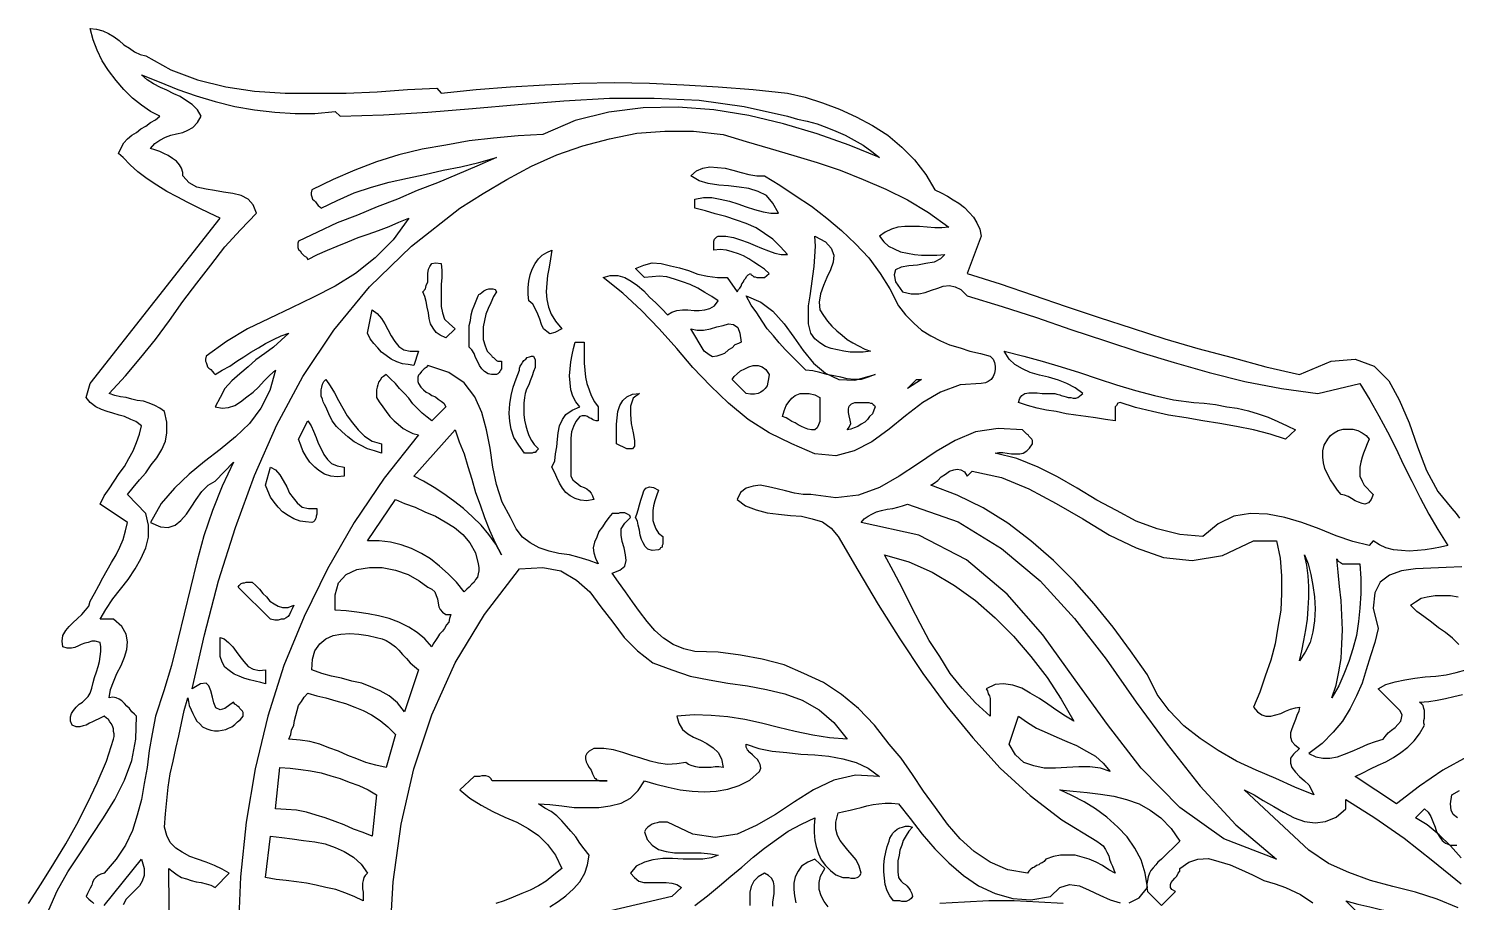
# Model space of a CAD drawing. Extents: x 0.04 to 7.12, y 0.03 to 7.63.
# Drawn here: x 1.49 to 3.526, y 6.386 to 7.631 of the extents above; entities that cross this region are included whole.
import ezdxf

# ---------------------------------------------------------------- set-up
doc = ezdxf.new("R2010")
doc.units = 0
doc.layers.add('1', color=7, linetype='Continuous')

msp = doc.modelspace()

# ---------------------------------------------------------------- linework, layer by layer
for points in [[(1.49, 6.384), (1.508, 6.412), (1.526, 6.441), (1.543, 6.469), (1.559, 6.497), (1.574, 6.527), (1.588, 6.556), (1.601, 6.587), (1.611, 6.618), (1.612, 6.622), (1.612, 6.626), (1.611, 6.629), (1.611, 6.633), (1.61, 6.636), (1.608, 6.64), (1.606, 6.643), (1.604, 6.646), (1.601, 6.648), (1.598, 6.651), (1.594, 6.649), (1.59, 6.647), (1.585, 6.645), (1.581, 6.643), (1.577, 6.641), (1.572, 6.638), (1.568, 6.637), (1.563, 6.636), (1.558, 6.636), (1.552, 6.638), (1.55, 6.644), (1.55, 6.65), (1.551, 6.655), (1.554, 6.659), (1.558, 6.664), (1.562, 6.668), (1.567, 6.671), (1.571, 6.675), (1.575, 6.679), (1.578, 6.684), (1.58, 6.691), (1.582, 6.699), (1.584, 6.706), (1.587, 6.714), (1.589, 6.722), (1.591, 6.729), (1.592, 6.736), (1.593, 6.743), (1.593, 6.75), (1.592, 6.756), (1.585, 6.758), (1.58, 6.758), (1.575, 6.756), (1.57, 6.755), (1.565, 6.753), (1.561, 6.751), (1.556, 6.749), (1.551, 6.748), (1.545, 6.748), (1.539, 6.75), (1.538, 6.758), (1.539, 6.766), (1.543, 6.773), (1.548, 6.779), (1.553, 6.784), (1.56, 6.79), (1.566, 6.796), (1.571, 6.802), (1.576, 6.808), (1.578, 6.815), (1.584, 6.826), (1.59, 6.837), (1.596, 6.848), (1.602, 6.859), (1.608, 6.87), (1.615, 6.881), (1.62, 6.892), (1.625, 6.903), (1.628, 6.915), (1.631, 6.927), (1.592, 6.953), (1.598, 6.965), (1.605, 6.975), (1.612, 6.986), (1.619, 6.997), (1.627, 7.007), (1.633, 7.018), (1.639, 7.029), (1.644, 7.041), (1.648, 7.053), (1.651, 7.065), (1.643, 7.071), (1.636, 7.074), (1.627, 7.078), (1.619, 7.08), (1.61, 7.083), (1.602, 7.085), (1.594, 7.088), (1.586, 7.092), (1.578, 7.098), (1.572, 7.105), (1.578, 7.125), (1.763, 7.361), (1.748, 7.368), (1.733, 7.375), (1.717, 7.383), (1.702, 7.391), (1.687, 7.399), (1.673, 7.408), (1.659, 7.417), (1.646, 7.427), (1.635, 7.437), (1.625, 7.447), (1.618, 7.453), (1.622, 7.461), (1.626, 7.468), (1.631, 7.474), (1.637, 7.479), (1.644, 7.483), (1.65, 7.488), (1.657, 7.492), (1.664, 7.497), (1.671, 7.501), (1.677, 7.506), (1.664, 7.513), (1.651, 7.522), (1.638, 7.532), (1.626, 7.544), (1.615, 7.557), (1.604, 7.571), (1.595, 7.585), (1.588, 7.6), (1.582, 7.615), (1.578, 7.631), (1.587, 7.63), (1.596, 7.628), (1.604, 7.624), (1.612, 7.619), (1.619, 7.614), (1.626, 7.608), (1.634, 7.603), (1.641, 7.598), (1.649, 7.594), (1.657, 7.592)], [(1.657, 7.592), (1.693, 7.572), (1.731, 7.558), (1.771, 7.548), (1.812, 7.542), (1.856, 7.539), (1.899, 7.539), (1.943, 7.539), (1.987, 7.541), (2.03, 7.544), (2.072, 7.546), (2.078, 7.539), (2.128, 7.544), (2.177, 7.548), (2.226, 7.551), (2.276, 7.553), (2.325, 7.554), (2.375, 7.553), (2.424, 7.551), (2.473, 7.548), (2.523, 7.544), (2.572, 7.539), (2.597, 7.533), (2.622, 7.525), (2.646, 7.516), (2.67, 7.505), (2.693, 7.493), (2.715, 7.479), (2.735, 7.462), (2.753, 7.444), (2.769, 7.423), (2.782, 7.401), (2.791, 7.397), (2.8, 7.392), (2.808, 7.387), (2.816, 7.382), (2.824, 7.376), (2.831, 7.369), (2.837, 7.362), (2.842, 7.354), (2.846, 7.345), (2.848, 7.335), (2.828, 7.282), (2.875, 7.267), (2.922, 7.251), (2.969, 7.235), (3.016, 7.219), (3.063, 7.204), (3.11, 7.189), (3.157, 7.175), (3.206, 7.162), (3.254, 7.149), (3.302, 7.138), (3.347, 7.157), (3.381, 7.16), (3.408, 7.15), (3.429, 7.129), (3.444, 7.102), (3.458, 7.069), (3.47, 7.035), (3.483, 7.001), (3.499, 6.971), (3.519, 6.947), (3.525, 6.94), (3.53, 6.933)], [(2.73, 7.236), (2.74, 7.223), (2.752, 7.211), (2.763, 7.201), (2.776, 7.193), (2.79, 7.186), (2.803, 7.18), (2.818, 7.176), (2.832, 7.171), (2.847, 7.168), (2.861, 7.164), (2.865, 7.16), (2.867, 7.155), (2.868, 7.15), (2.868, 7.145), (2.867, 7.14), (2.865, 7.135), (2.862, 7.131), (2.858, 7.128), (2.854, 7.126), (2.848, 7.125), (2.818, 7.123), (2.79, 7.113), (2.765, 7.098), (2.74, 7.079), (2.717, 7.06), (2.692, 7.042), (2.667, 7.029), (2.641, 7.022), (2.611, 7.025), (2.578, 7.039), (2.546, 7.055), (2.516, 7.074), (2.488, 7.097), (2.462, 7.122), (2.437, 7.148), (2.414, 7.175), (2.389, 7.203), (2.364, 7.229), (2.337, 7.254), (2.309, 7.276), (2.319, 7.279), (2.33, 7.279), (2.34, 7.276), (2.349, 7.271), (2.358, 7.265), (2.367, 7.257), (2.375, 7.248), (2.384, 7.24), (2.393, 7.231), (2.401, 7.223), (2.407, 7.227), (2.414, 7.229), (2.422, 7.23), (2.43, 7.23), (2.439, 7.229), (2.446, 7.229), (2.454, 7.23), (2.461, 7.232), (2.468, 7.236), (2.473, 7.243), (2.464, 7.249), (2.454, 7.255), (2.444, 7.261), (2.433, 7.266), (2.422, 7.27), (2.411, 7.274), (2.4, 7.277), (2.389, 7.278), (2.379, 7.277), (2.368, 7.276), (2.355, 7.289), (2.367, 7.294), (2.379, 7.297), (2.392, 7.296), (2.405, 7.293), (2.418, 7.29), (2.431, 7.286), (2.444, 7.281), (2.458, 7.278), (2.472, 7.276), (2.486, 7.276), (2.5, 7.256), (2.502, 7.259), (2.504, 7.261), (2.506, 7.264), (2.507, 7.267), (2.509, 7.27), (2.51, 7.273), (2.512, 7.275), (2.514, 7.278), (2.516, 7.28), (2.519, 7.282), (2.52, 7.28), (2.522, 7.279), (2.524, 7.277), (2.526, 7.277), (2.528, 7.276), (2.531, 7.276), (2.533, 7.276), (2.536, 7.276), (2.539, 7.276), (2.546, 7.282), (2.539, 7.288), (2.532, 7.293), (2.524, 7.298), (2.517, 7.303), (2.509, 7.307), (2.502, 7.31), (2.493, 7.313), (2.485, 7.315), (2.476, 7.316), (2.467, 7.315), (2.467, 7.318), (2.467, 7.321), (2.467, 7.324), (2.467, 7.326), (2.467, 7.328), (2.468, 7.331), (2.469, 7.332), (2.471, 7.334), (2.473, 7.335), (2.484, 7.335), (2.495, 7.333), (2.505, 7.33), (2.516, 7.326), (2.526, 7.322), (2.535, 7.318), (2.545, 7.314), (2.554, 7.311), (2.563, 7.309), (2.572, 7.309), (2.562, 7.32), (2.551, 7.331), (2.539, 7.339), (2.527, 7.347), (2.513, 7.353), (2.499, 7.358), (2.484, 7.363), (2.469, 7.367), (2.455, 7.371), (2.44, 7.375), (2.44, 7.388), (2.452, 7.39), (2.464, 7.39), (2.476, 7.388), (2.489, 7.385), (2.501, 7.381), (2.513, 7.377), (2.525, 7.373), (2.537, 7.37), (2.548, 7.368), (2.559, 7.368), (2.551, 7.382), (2.542, 7.393), (2.53, 7.399), (2.517, 7.403), (2.503, 7.405), (2.488, 7.407), (2.474, 7.408), (2.459, 7.41), (2.446, 7.414), (2.434, 7.421), (2.442, 7.428), (2.451, 7.432), (2.461, 7.434), (2.472, 7.433), (2.483, 7.432), (2.494, 7.429), (2.506, 7.426), (2.517, 7.423), (2.528, 7.421), (2.539, 7.421), (2.561, 7.408), (2.583, 7.393), (2.606, 7.378), (2.628, 7.361), (2.649, 7.343), (2.669, 7.324), (2.688, 7.304), (2.704, 7.282), (2.718, 7.26), (2.73, 7.236)], [(2.236, 7.315), (2.234, 7.303), (2.232, 7.291), (2.23, 7.279), (2.229, 7.268), (2.228, 7.256), (2.229, 7.245), (2.231, 7.234), (2.235, 7.224), (2.241, 7.214), (2.25, 7.203), (2.24, 7.198), (2.233, 7.196), (2.229, 7.199), (2.224, 7.203), (2.221, 7.209), (2.219, 7.217), (2.216, 7.224), (2.212, 7.232), (2.209, 7.238), (2.203, 7.243), (2.202, 7.252), (2.202, 7.262), (2.203, 7.271), (2.205, 7.28), (2.208, 7.288), (2.212, 7.296), (2.217, 7.303), (2.222, 7.308), (2.229, 7.312), (2.236, 7.315)], [(2.078, 7.296), (2.079, 7.286), (2.079, 7.276), (2.078, 7.266), (2.078, 7.255), (2.078, 7.245), (2.078, 7.235), (2.08, 7.226), (2.083, 7.217), (2.09, 7.21), (2.098, 7.203), (2.085, 7.19), (2.077, 7.194), (2.071, 7.198), (2.067, 7.204), (2.063, 7.21), (2.061, 7.218), (2.06, 7.226), (2.058, 7.234), (2.057, 7.242), (2.055, 7.249), (2.052, 7.256), (2.056, 7.26), (2.057, 7.265), (2.059, 7.27), (2.059, 7.277), (2.059, 7.282), (2.06, 7.288), (2.062, 7.292), (2.065, 7.296), (2.07, 7.297), (2.078, 7.296)], [(2.164, 7.157), (2.164, 7.155), (2.164, 7.152), (2.164, 7.149), (2.164, 7.146), (2.163, 7.144), (2.162, 7.142), (2.161, 7.141), (2.159, 7.139), (2.157, 7.138), (2.15, 7.138), (2.145, 7.139), (2.14, 7.142), (2.136, 7.146), (2.133, 7.151), (2.13, 7.157), (2.127, 7.162), (2.125, 7.168), (2.122, 7.173), (2.118, 7.177), (2.118, 7.185), (2.118, 7.193), (2.118, 7.201), (2.118, 7.208), (2.12, 7.215), (2.121, 7.223), (2.123, 7.23), (2.125, 7.236), (2.128, 7.243), (2.131, 7.25), (2.132, 7.252), (2.134, 7.253), (2.136, 7.255), (2.139, 7.257), (2.143, 7.259), (2.146, 7.26), (2.15, 7.26), (2.152, 7.26), (2.155, 7.259), (2.157, 7.256), (2.153, 7.249), (2.149, 7.24), (2.145, 7.232), (2.142, 7.224), (2.14, 7.215), (2.138, 7.206), (2.138, 7.197), (2.138, 7.188), (2.141, 7.179), (2.144, 7.171), (2.146, 7.169), (2.148, 7.167), (2.15, 7.165), (2.151, 7.163), (2.153, 7.162), (2.155, 7.16), (2.157, 7.158), (2.159, 7.157), (2.161, 7.157), (2.164, 7.157)], [(2.046, 7.171), (2.039, 7.151), (2.031, 7.152), (2.023, 7.153), (2.015, 7.156), (2.007, 7.16), (2, 7.165), (1.993, 7.17), (1.988, 7.176), (1.982, 7.182), (1.977, 7.189), (1.973, 7.197), (1.98, 7.23), (1.987, 7.225), (1.993, 7.218), (1.998, 7.21), (2.002, 7.202), (2.007, 7.193), (2.012, 7.185), (2.018, 7.178), (2.025, 7.173), (2.034, 7.171), (2.046, 7.171)], [(2.282, 7.184), (2.282, 7.173), (2.282, 7.164), (2.282, 7.154), (2.283, 7.144), (2.284, 7.134), (2.286, 7.125), (2.289, 7.116), (2.292, 7.108), (2.297, 7.099), (2.302, 7.092), (2.302, 7.072), (2.299, 7.072), (2.296, 7.073), (2.294, 7.074), (2.292, 7.075), (2.289, 7.076), (2.287, 7.078), (2.284, 7.079), (2.282, 7.079), (2.279, 7.079), (2.276, 7.078), (2.27, 7.071), (2.267, 7.064), (2.264, 7.056), (2.263, 7.047), (2.263, 7.039), (2.263, 7.03), (2.263, 7.02), (2.263, 7.011), (2.263, 7.002), (2.263, 6.993), (2.266, 6.988), (2.269, 6.985), (2.273, 6.982), (2.277, 6.979), (2.282, 6.977), (2.286, 6.975), (2.289, 6.972), (2.292, 6.969), (2.294, 6.965), (2.296, 6.96), (2.286, 6.958), (2.277, 6.959), (2.269, 6.961), (2.262, 6.965), (2.256, 6.97), (2.251, 6.976), (2.247, 6.983), (2.243, 6.991), (2.24, 6.998), (2.236, 7.006), (2.24, 7.015), (2.241, 7.025), (2.243, 7.035), (2.244, 7.046), (2.245, 7.055), (2.247, 7.065), (2.251, 7.074), (2.256, 7.081), (2.265, 7.087), (2.276, 7.092), (2.27, 7.099), (2.266, 7.107), (2.263, 7.116), (2.262, 7.126), (2.261, 7.136), (2.262, 7.146), (2.263, 7.156), (2.265, 7.166), (2.267, 7.175), (2.269, 7.184), (2.282, 7.184)], [(3.151, 7.098), (3.166, 7.097), (3.182, 7.095), (3.198, 7.092), (3.213, 7.09), (3.229, 7.086), (3.243, 7.082), (3.257, 7.077), (3.271, 7.071), (3.284, 7.065), (3.296, 7.059), (3.282, 7.046), (3.26, 7.053), (3.236, 7.059), (3.212, 7.064), (3.188, 7.068), (3.164, 7.072), (3.14, 7.076), (3.115, 7.08), (3.092, 7.085), (3.068, 7.091), (3.046, 7.098), (3.043, 7.097), (3.041, 7.094), (3.039, 7.092), (3.039, 7.09), (3.039, 7.087), (3.039, 7.083), (3.039, 7.081), (3.039, 7.078), (3.039, 7.075), (3.039, 7.072), (3.025, 7.074), (3.011, 7.076), (2.997, 7.078), (2.983, 7.08), (2.969, 7.082), (2.955, 7.085), (2.941, 7.087), (2.928, 7.09), (2.914, 7.094), (2.901, 7.098), (2.903, 7.104), (2.906, 7.108), (2.91, 7.111), (2.916, 7.112), (2.922, 7.112), (2.928, 7.112), (2.935, 7.111), (2.942, 7.111), (2.948, 7.111), (2.953, 7.111), (2.956, 7.11), (2.96, 7.109), (2.962, 7.108), (2.966, 7.107), (2.969, 7.106), (2.972, 7.105), (2.976, 7.105), (2.979, 7.104), (2.983, 7.104), (2.986, 7.105), (2.993, 7.111), (2.982, 7.119), (2.97, 7.125), (2.958, 7.13), (2.944, 7.134), (2.931, 7.137), (2.918, 7.141), (2.907, 7.146), (2.896, 7.152), (2.888, 7.16), (2.881, 7.171), (2.909, 7.164), (2.935, 7.157), (2.962, 7.149), (2.988, 7.141), (3.015, 7.132), (3.041, 7.123), (3.068, 7.115), (3.095, 7.108), (3.122, 7.102), (3.151, 7.098)], [(2.197, 7.105), (2.196, 7.097), (2.196, 7.088), (2.196, 7.081), (2.197, 7.073), (2.199, 7.065), (2.201, 7.058), (2.203, 7.051), (2.207, 7.044), (2.211, 7.038), (2.217, 7.032), (2.215, 7.03), (2.214, 7.029), (2.212, 7.027), (2.21, 7.027), (2.208, 7.026), (2.205, 7.026), (2.203, 7.026), (2.2, 7.026), (2.197, 7.026), (2.189, 7.037), (2.182, 7.048), (2.178, 7.06), (2.176, 7.071), (2.175, 7.083), (2.176, 7.096), (2.178, 7.108), (2.181, 7.12), (2.185, 7.132), (2.19, 7.144), (2.19, 7.147), (2.191, 7.15), (2.193, 7.153), (2.194, 7.155), (2.196, 7.158), (2.199, 7.16), (2.201, 7.162), (2.204, 7.163), (2.207, 7.164), (2.21, 7.164), (2.212, 7.159), (2.212, 7.153), (2.212, 7.148), (2.21, 7.142), (2.208, 7.136), (2.205, 7.129), (2.203, 7.123), (2.2, 7.117), (2.198, 7.111), (2.197, 7.105)], [(1.993, 7.039), (1.993, 7.026), (1.983, 7.029), (1.973, 7.032), (1.963, 7.037), (1.954, 7.042), (1.945, 7.049), (1.937, 7.056), (1.929, 7.064), (1.923, 7.072), (1.918, 7.082), (1.914, 7.092), (1.912, 7.095), (1.91, 7.099), (1.909, 7.103), (1.907, 7.107), (1.907, 7.111), (1.907, 7.116), (1.908, 7.12), (1.909, 7.124), (1.911, 7.128), (1.914, 7.131), (1.92, 7.122), (1.926, 7.112), (1.932, 7.101), (1.938, 7.09), (1.944, 7.079), (1.952, 7.069), (1.96, 7.059), (1.969, 7.05), (1.98, 7.043), (1.993, 7.039)], [(2.361, 7.111), (2.352, 7.104), (2.348, 7.093), (2.348, 7.081), (2.349, 7.068), (2.352, 7.055), (2.354, 7.044), (2.354, 7.036), (2.351, 7.032), (2.343, 7.032), (2.328, 7.039), (2.328, 7.048), (2.328, 7.057), (2.328, 7.067), (2.329, 7.076), (2.33, 7.085), (2.333, 7.094), (2.337, 7.101), (2.343, 7.106), (2.351, 7.11), (2.361, 7.111)], [(1.94, 7.006), (1.94, 6.993), (1.93, 6.992), (1.921, 6.993), (1.912, 6.996), (1.904, 7.001), (1.898, 7.006), (1.891, 7.013), (1.886, 7.02), (1.881, 7.029), (1.878, 7.037), (1.875, 7.046), (1.888, 7.072), (1.893, 7.065), (1.896, 7.057), (1.9, 7.048), (1.903, 7.04), (1.907, 7.032), (1.911, 7.024), (1.916, 7.017), (1.922, 7.011), (1.93, 7.008), (1.94, 7.006)], [(3.401, 7.046), (3.398, 7.039), (3.396, 7.033), (3.393, 7.026), (3.391, 7.02), (3.389, 7.013), (3.388, 7.006), (3.388, 7), (3.388, 6.993), (3.391, 6.986), (3.394, 6.98), (3.407, 6.967), (3.404, 6.96), (3.4, 6.955), (3.395, 6.953), (3.391, 6.954), (3.386, 6.956), (3.381, 6.958), (3.376, 6.961), (3.371, 6.964), (3.366, 6.966), (3.361, 6.967), (3.356, 6.973), (3.351, 6.98), (3.346, 6.988), (3.342, 6.995), (3.338, 7.004), (3.336, 7.012), (3.335, 7.02), (3.335, 7.029), (3.337, 7.037), (3.342, 7.046), (3.346, 7.051), (3.351, 7.055), (3.357, 7.058), (3.364, 7.06), (3.371, 7.06), (3.378, 7.06), (3.385, 7.058), (3.391, 7.055), (3.397, 7.051), (3.401, 7.046)], [(1.901, 6.947), (1.901, 6.944), (1.901, 6.941), (1.901, 6.939), (1.9, 6.936), (1.9, 6.934), (1.899, 6.932), (1.898, 6.93), (1.896, 6.928), (1.894, 6.927), (1.885, 6.928), (1.877, 6.929), (1.868, 6.932), (1.86, 6.937), (1.852, 6.942), (1.846, 6.949), (1.84, 6.956), (1.835, 6.963), (1.831, 6.972), (1.828, 6.98), (1.835, 7.006), (1.842, 7.002), (1.848, 6.995), (1.853, 6.987), (1.858, 6.978), (1.862, 6.969), (1.867, 6.962), (1.873, 6.955), (1.88, 6.949), (1.889, 6.947), (1.901, 6.947)], [(2.388, 6.973), (2.385, 6.965), (2.383, 6.958), (2.381, 6.951), (2.38, 6.944), (2.38, 6.937), (2.38, 6.93), (2.382, 6.924), (2.384, 6.918), (2.388, 6.912), (2.394, 6.907), (2.394, 6.905), (2.394, 6.902), (2.394, 6.899), (2.394, 6.896), (2.393, 6.894), (2.393, 6.892), (2.391, 6.891), (2.39, 6.889), (2.388, 6.888), (2.379, 6.887), (2.373, 6.889), (2.369, 6.893), (2.366, 6.898), (2.364, 6.903), (2.362, 6.909), (2.361, 6.916), (2.359, 6.923), (2.358, 6.929), (2.355, 6.934), (2.357, 6.939), (2.359, 6.945), (2.361, 6.952), (2.363, 6.959), (2.365, 6.966), (2.367, 6.972), (2.37, 6.976), (2.375, 6.978), (2.381, 6.977), (2.388, 6.973)], [(3.533, 6.864), (3.511, 6.863), (3.489, 6.862), (3.467, 6.861), (3.447, 6.858), (3.43, 6.852), (3.417, 6.842), (3.409, 6.827), (3.407, 6.805), (3.414, 6.776), (3.409, 6.756), (3.403, 6.737), (3.397, 6.717), (3.391, 6.698), (3.383, 6.68), (3.374, 6.662), (3.363, 6.644), (3.35, 6.628), (3.334, 6.612), (3.315, 6.598), (3.325, 6.593), (3.335, 6.591), (3.345, 6.591), (3.356, 6.593), (3.366, 6.597), (3.377, 6.601), (3.388, 6.606), (3.399, 6.611), (3.41, 6.615), (3.421, 6.618), (3.424, 6.622), (3.428, 6.627), (3.433, 6.631), (3.438, 6.635), (3.442, 6.639), (3.446, 6.644), (3.447, 6.648), (3.448, 6.653), (3.445, 6.659), (3.44, 6.664), (3.414, 6.69), (3.425, 6.696), (3.438, 6.7), (3.452, 6.703), (3.466, 6.705), (3.481, 6.707), (3.496, 6.708), (3.511, 6.71), (3.525, 6.713), (3.539, 6.717)], [(1.868, 6.809), (1.866, 6.804), (1.864, 6.8), (1.862, 6.796), (1.86, 6.793), (1.857, 6.791), (1.854, 6.789), (1.85, 6.789), (1.846, 6.788), (1.841, 6.788), (1.835, 6.789), (1.789, 6.835), (1.79, 6.837), (1.792, 6.839), (1.793, 6.84), (1.796, 6.841), (1.798, 6.841), (1.8, 6.842), (1.803, 6.842), (1.806, 6.842), (1.809, 6.842), (1.814, 6.837), (1.819, 6.832), (1.824, 6.826), (1.829, 6.821), (1.834, 6.815), (1.84, 6.811), (1.846, 6.808), (1.852, 6.806), (1.86, 6.806), (1.868, 6.809)], [(3.529, 6.753), (3.52, 6.762), (3.51, 6.77), (3.5, 6.777), (3.49, 6.785), (3.479, 6.793), (3.469, 6.8), (3.46, 6.809), (3.467, 6.814), (3.475, 6.819), (3.484, 6.821), (3.495, 6.823), (3.506, 6.823), (3.517, 6.823), (3.528, 6.821)], [(1.828, 6.717), (1.828, 6.697), (1.821, 6.699), (1.813, 6.701), (1.805, 6.703), (1.797, 6.705), (1.79, 6.708), (1.783, 6.711), (1.776, 6.716), (1.77, 6.721), (1.766, 6.728), (1.763, 6.736), (1.763, 6.763), (1.769, 6.761), (1.775, 6.756), (1.781, 6.75), (1.786, 6.743), (1.791, 6.736), (1.797, 6.729), (1.803, 6.722), (1.81, 6.718), (1.819, 6.716), (1.828, 6.717)], [(2.75, 6.493), (2.745, 6.487), (2.741, 6.481), (2.737, 6.474), (2.735, 6.467), (2.732, 6.46), (2.731, 6.453), (2.729, 6.445), (2.729, 6.437), (2.729, 6.429), (2.73, 6.421), (2.732, 6.418), (2.734, 6.416), (2.737, 6.413), (2.74, 6.411), (2.742, 6.409), (2.745, 6.406), (2.747, 6.403), (2.748, 6.4), (2.749, 6.398), (2.75, 6.394), (2.748, 6.391), (2.746, 6.389), (2.743, 6.388), (2.741, 6.387), (2.738, 6.387), (2.735, 6.387), (2.732, 6.388), (2.729, 6.388), (2.726, 6.388), (2.723, 6.388), (2.718, 6.395), (2.714, 6.402), (2.711, 6.411), (2.71, 6.42), (2.709, 6.429), (2.709, 6.439), (2.71, 6.448), (2.712, 6.457), (2.714, 6.465), (2.717, 6.473), (2.718, 6.477), (2.72, 6.481), (2.722, 6.484), (2.725, 6.487), (2.728, 6.49), (2.732, 6.492), (2.736, 6.493), (2.74, 6.494), (2.745, 6.494), (2.75, 6.493)]]:
    msp.add_lwpolyline(points)
at = {"layer": '1'}
for points in [[(1.519, 6.375), (1.531, 6.402), (1.546, 6.429), (1.563, 6.455), (1.58, 6.481), (1.597, 6.506), (1.613, 6.532), (1.627, 6.56), (1.637, 6.588), (1.643, 6.618), (1.644, 6.651), (1.641, 6.654), (1.637, 6.657), (1.634, 6.662), (1.63, 6.665), (1.627, 6.669), (1.623, 6.673), (1.619, 6.675), (1.615, 6.677), (1.61, 6.678), (1.605, 6.677), (1.607, 6.689), (1.611, 6.7), (1.616, 6.712), (1.622, 6.723), (1.627, 6.735), (1.63, 6.746), (1.631, 6.757), (1.629, 6.768), (1.623, 6.779), (1.611, 6.789), (1.592, 6.789), (1.6, 6.803), (1.61, 6.818), (1.621, 6.832), (1.632, 6.846), (1.642, 6.861), (1.65, 6.875), (1.657, 6.891), (1.661, 6.906), (1.661, 6.923), (1.657, 6.94), (1.631, 6.967), (1.639, 6.977), (1.648, 6.988), (1.657, 6.998), (1.665, 7.009), (1.673, 7.019), (1.68, 7.031), (1.685, 7.043), (1.687, 7.055), (1.687, 7.07), (1.684, 7.085), (1.677, 7.09), (1.67, 7.094), (1.662, 7.097), (1.654, 7.1), (1.645, 7.101), (1.637, 7.103), (1.629, 7.105), (1.621, 7.106), (1.613, 7.108), (1.605, 7.111), (1.628, 7.136), (1.65, 7.162), (1.671, 7.188), (1.691, 7.215), (1.71, 7.242), (1.73, 7.268), (1.75, 7.294), (1.77, 7.32), (1.792, 7.344), (1.815, 7.368), (1.81, 7.38), (1.803, 7.388), (1.793, 7.393), (1.781, 7.396), (1.768, 7.398), (1.755, 7.4), (1.743, 7.402), (1.73, 7.405), (1.719, 7.411), (1.71, 7.421), (1.71, 7.426), (1.708, 7.432), (1.705, 7.437), (1.701, 7.442), (1.695, 7.446), (1.689, 7.45), (1.683, 7.453), (1.677, 7.456), (1.67, 7.458), (1.664, 7.46), (1.67, 7.467), (1.677, 7.472), (1.685, 7.476), (1.693, 7.479), (1.701, 7.481), (1.71, 7.483), (1.717, 7.486), (1.724, 7.49), (1.731, 7.497), (1.736, 7.506), (1.731, 7.515), (1.723, 7.523), (1.715, 7.528), (1.706, 7.534), (1.697, 7.538), (1.687, 7.543), (1.678, 7.547), (1.668, 7.552), (1.659, 7.558), (1.651, 7.565), (1.676, 7.555), (1.703, 7.544), (1.729, 7.535), (1.756, 7.527), (1.784, 7.52), (1.812, 7.515), (1.841, 7.512), (1.87, 7.51), (1.898, 7.51), (1.927, 7.513)], [(1.927, 7.513), (1.934, 7.506), (1.996, 7.508), (2.059, 7.512), (2.123, 7.517), (2.188, 7.523), (2.253, 7.528), (2.318, 7.532), (2.382, 7.532), (2.446, 7.529), (2.51, 7.52), (2.572, 7.506), (2.586, 7.502), (2.6, 7.499), (2.614, 7.495), (2.628, 7.49), (2.641, 7.485), (2.654, 7.479), (2.667, 7.472), (2.68, 7.465), (2.692, 7.456), (2.703, 7.447), (2.66, 7.465), (2.614, 7.481), (2.566, 7.495), (2.517, 7.507), (2.467, 7.515), (2.416, 7.519), (2.366, 7.518), (2.317, 7.512), (2.269, 7.5), (2.223, 7.48), (2.188, 7.478), (2.153, 7.475), (2.118, 7.471), (2.085, 7.465), (2.051, 7.459), (2.018, 7.451), (1.986, 7.441), (1.955, 7.429), (1.924, 7.416), (1.894, 7.401), (1.893, 7.397), (1.893, 7.394), (1.894, 7.391), (1.895, 7.388), (1.897, 7.386), (1.899, 7.384), (1.901, 7.381), (1.903, 7.379), (1.905, 7.377), (1.907, 7.375), (1.93, 7.386), (1.954, 7.397), (1.979, 7.405), (2.004, 7.412), (2.03, 7.418), (2.055, 7.423), (2.081, 7.429), (2.106, 7.434), (2.132, 7.44), (2.157, 7.447), (2.129, 7.435), (2.101, 7.423), (2.073, 7.411), (2.044, 7.4), (2.016, 7.388), (1.987, 7.377), (1.959, 7.365), (1.93, 7.354), (1.902, 7.341), (1.875, 7.328), (1.874, 7.325), (1.874, 7.322), (1.874, 7.319), (1.875, 7.316), (1.877, 7.314), (1.879, 7.311), (1.881, 7.309), (1.883, 7.307), (1.886, 7.305), (1.888, 7.302), (1.902, 7.309), (1.916, 7.315), (1.93, 7.321), (1.945, 7.327), (1.96, 7.333), (1.974, 7.338), (1.989, 7.343), (2.004, 7.349), (2.018, 7.355), (2.032, 7.361), (2.01, 7.33), (1.984, 7.304), (1.956, 7.282), (1.927, 7.264), (1.896, 7.248), (1.865, 7.233), (1.833, 7.218), (1.802, 7.203), (1.772, 7.185), (1.743, 7.164), (1.742, 7.16), (1.742, 7.157), (1.743, 7.155), (1.744, 7.152), (1.745, 7.149), (1.747, 7.147), (1.75, 7.145), (1.752, 7.142), (1.754, 7.14), (1.756, 7.138), (1.766, 7.144), (1.777, 7.15), (1.787, 7.157), (1.797, 7.163), (1.807, 7.17), (1.818, 7.176), (1.828, 7.182), (1.839, 7.188), (1.85, 7.193), (1.861, 7.197), (1.85, 7.187), (1.839, 7.177), (1.827, 7.168), (1.814, 7.159), (1.803, 7.149), (1.791, 7.139), (1.78, 7.129), (1.77, 7.118), (1.763, 7.105), (1.756, 7.092), (1.766, 7.09), (1.775, 7.091), (1.784, 7.094), (1.792, 7.099), (1.801, 7.106), (1.81, 7.113), (1.818, 7.12), (1.826, 7.129), (1.834, 7.137), (1.842, 7.144), (1.834, 7.115), (1.821, 7.09), (1.805, 7.068), (1.785, 7.049), (1.763, 7.031), (1.741, 7.014), (1.719, 6.996), (1.698, 6.976), (1.679, 6.954), (1.664, 6.927), (1.678, 6.921), (1.689, 6.92), (1.699, 6.923), (1.707, 6.93), (1.715, 6.939), (1.722, 6.949), (1.729, 6.96), (1.737, 6.971), (1.746, 6.98), (1.756, 6.986), (1.782, 7.013), (1.766, 6.979), (1.752, 6.944), (1.74, 6.908), (1.73, 6.871), (1.721, 6.834), (1.712, 6.797), (1.703, 6.76), (1.694, 6.723), (1.683, 6.687), (1.671, 6.651), (1.666, 6.626), (1.662, 6.602), (1.659, 6.578), (1.655, 6.555), (1.651, 6.532), (1.645, 6.51), (1.638, 6.488), (1.628, 6.467), (1.615, 6.447), (1.598, 6.427), (1.593, 6.426), (1.589, 6.424), (1.586, 6.421), (1.583, 6.418), (1.581, 6.414), (1.58, 6.41), (1.578, 6.406), (1.576, 6.402), (1.574, 6.398), (1.572, 6.394), (1.574, 6.392), (1.576, 6.39), (1.579, 6.388), (1.581, 6.386), (1.583, 6.384)], [(1.691, 6.324), (1.69, 6.434), (1.696, 6.429), (1.702, 6.425), (1.708, 6.421), (1.715, 6.419), (1.722, 6.417), (1.729, 6.415), (1.736, 6.414), (1.743, 6.412), (1.75, 6.41), (1.756, 6.407), (1.776, 6.427), (1.766, 6.433), (1.755, 6.438), (1.743, 6.443), (1.731, 6.447), (1.72, 6.451), (1.709, 6.457), (1.7, 6.463), (1.692, 6.471), (1.687, 6.481), (1.684, 6.493), (1.685, 6.512), (1.687, 6.531), (1.689, 6.55), (1.692, 6.569), (1.696, 6.587), (1.7, 6.605), (1.704, 6.623), (1.708, 6.641), (1.712, 6.659), (1.717, 6.677), (1.718, 6.672), (1.719, 6.666), (1.722, 6.66), (1.724, 6.655), (1.727, 6.649), (1.73, 6.644), (1.734, 6.64), (1.738, 6.636), (1.744, 6.633), (1.75, 6.631), (1.755, 6.63), (1.761, 6.63), (1.766, 6.631), (1.771, 6.632), (1.775, 6.634), (1.78, 6.636), (1.784, 6.639), (1.788, 6.643), (1.792, 6.646), (1.796, 6.651), (1.796, 6.654), (1.796, 6.656), (1.795, 6.658), (1.793, 6.66), (1.791, 6.662), (1.79, 6.664), (1.788, 6.665), (1.786, 6.667), (1.784, 6.668), (1.782, 6.671), (1.77, 6.662), (1.763, 6.66), (1.757, 6.663), (1.754, 6.67), (1.752, 6.678), (1.75, 6.687), (1.747, 6.694), (1.743, 6.698), (1.735, 6.697), (1.723, 6.69), (1.741, 6.767), (1.761, 6.844), (1.785, 6.92), (1.812, 6.994), (1.844, 7.066), (1.881, 7.135), (1.925, 7.201), (1.976, 7.263), (2.036, 7.321), (2.105, 7.375), (2.138, 7.396), (2.172, 7.416), (2.207, 7.435), (2.243, 7.451), (2.28, 7.464), (2.318, 7.474), (2.357, 7.482), (2.397, 7.485), (2.438, 7.485), (2.48, 7.48), (2.513, 7.47), (2.547, 7.46), (2.581, 7.45), (2.614, 7.44), (2.647, 7.429), (2.68, 7.416), (2.712, 7.402), (2.743, 7.387), (2.773, 7.369), (2.802, 7.348)], [(2.802, 7.348), (2.792, 7.347), (2.782, 7.347), (2.771, 7.348), (2.76, 7.349), (2.75, 7.349), (2.739, 7.349), (2.729, 7.348), (2.72, 7.345), (2.711, 7.341), (2.703, 7.335), (2.709, 7.327), (2.716, 7.321), (2.724, 7.317), (2.733, 7.313), (2.743, 7.311), (2.753, 7.309), (2.763, 7.308), (2.774, 7.308), (2.785, 7.308), (2.796, 7.309), (2.79, 7.303), (2.781, 7.298), (2.769, 7.296), (2.757, 7.294), (2.745, 7.293), (2.734, 7.291), (2.726, 7.287), (2.724, 7.28), (2.726, 7.27), (2.736, 7.256), (2.748, 7.253), (2.759, 7.253), (2.768, 7.255), (2.777, 7.258), (2.786, 7.261), (2.794, 7.264), (2.803, 7.265), (2.811, 7.263), (2.819, 7.259), (2.828, 7.25), (2.878, 7.235), (2.927, 7.219), (2.976, 7.202), (3.025, 7.186), (3.074, 7.17), (3.123, 7.155), (3.173, 7.141), (3.224, 7.128), (3.276, 7.118), (3.328, 7.111), (3.388, 7.125), (3.402, 7.102), (3.415, 7.079), (3.427, 7.056), (3.439, 7.033), (3.45, 7.009), (3.462, 6.986), (3.474, 6.962), (3.486, 6.939), (3.499, 6.917), (3.513, 6.894), (3.503, 6.892), (3.493, 6.89), (3.481, 6.888), (3.47, 6.887), (3.458, 6.886), (3.447, 6.887), (3.436, 6.888), (3.425, 6.891), (3.416, 6.895), (3.407, 6.901), (3.401, 6.894), (3.378, 6.9), (3.354, 6.908), (3.33, 6.918), (3.305, 6.927), (3.281, 6.934), (3.256, 6.939), (3.232, 6.94), (3.208, 6.936), (3.186, 6.925), (3.164, 6.907), (3.131, 6.91), (3.099, 6.918), (3.069, 6.929), (3.041, 6.944), (3.013, 6.959), (2.985, 6.976), (2.957, 6.992), (2.929, 7.006), (2.899, 7.018), (2.868, 7.026), (2.873, 7.027), (2.879, 7.027), (2.885, 7.026), (2.891, 7.025), (2.898, 7.025), (2.903, 7.025), (2.908, 7.026), (2.913, 7.029), (2.917, 7.033), (2.921, 7.039), (2.921, 7.042), (2.921, 7.044), (2.92, 7.046), (2.918, 7.048), (2.916, 7.05), (2.915, 7.052), (2.913, 7.053), (2.911, 7.055), (2.909, 7.057), (2.907, 7.059), (2.872, 7.061), (2.84, 7.056), (2.811, 7.044), (2.784, 7.028), (2.757, 7.01), (2.731, 6.993), (2.703, 6.977), (2.673, 6.966), (2.641, 6.962), (2.605, 6.967), (2.594, 6.967), (2.582, 6.969), (2.569, 6.972), (2.557, 6.975), (2.545, 6.978), (2.533, 6.98), (2.523, 6.979), (2.513, 6.976), (2.505, 6.97), (2.5, 6.96), (2.512, 6.951), (2.527, 6.945), (2.543, 6.941), (2.559, 6.939), (2.576, 6.937), (2.592, 6.936), (2.607, 6.932), (2.622, 6.928), (2.634, 6.919), (2.644, 6.907), (2.672, 6.859), (2.701, 6.81), (2.732, 6.761), (2.765, 6.712), (2.799, 6.665), (2.836, 6.62), (2.875, 6.577), (2.918, 6.538), (2.963, 6.503), (3.013, 6.473), (3.018, 6.469), (3.022, 6.466), (3.025, 6.461), (3.027, 6.457), (3.03, 6.452), (3.031, 6.447), (3.033, 6.442), (3.035, 6.437), (3.037, 6.432), (3.039, 6.427), (3.03, 6.432), (3.021, 6.438), (3.012, 6.443), (3.002, 6.447), (2.992, 6.45), (2.982, 6.453), (2.972, 6.453), (2.961, 6.453), (2.951, 6.451), (2.94, 6.447), (2.938, 6.444), (2.935, 6.442), (2.932, 6.441), (2.93, 6.439), (2.927, 6.438), (2.924, 6.436), (2.921, 6.435), (2.918, 6.432), (2.916, 6.43), (2.914, 6.427), (2.886, 6.432), (2.861, 6.443), (2.838, 6.458), (2.818, 6.476), (2.8, 6.497), (2.783, 6.521), (2.766, 6.544), (2.75, 6.568), (2.734, 6.591), (2.717, 6.611), (2.696, 6.638), (2.673, 6.662), (2.649, 6.682), (2.623, 6.699), (2.595, 6.712), (2.567, 6.724), (2.536, 6.732), (2.505, 6.738), (2.473, 6.742), (2.44, 6.743), (2.424, 6.747), (2.409, 6.753), (2.395, 6.762), (2.383, 6.773), (2.372, 6.786), (2.361, 6.8), (2.351, 6.814), (2.341, 6.828), (2.331, 6.842), (2.322, 6.855), (2.333, 6.859), (2.34, 6.865), (2.342, 6.873), (2.341, 6.881), (2.339, 6.891), (2.336, 6.9), (2.335, 6.909), (2.335, 6.918), (2.34, 6.926), (2.348, 6.934), (2.347, 6.937), (2.344, 6.939), (2.342, 6.94), (2.34, 6.941), (2.337, 6.941), (2.333, 6.941), (2.331, 6.94), (2.328, 6.94), (2.325, 6.94), (2.322, 6.94), (2.317, 6.934), (2.312, 6.927), (2.308, 6.921), (2.303, 6.914), (2.3, 6.906), (2.297, 6.899), (2.295, 6.891), (2.296, 6.884), (2.298, 6.876), (2.302, 6.868), (2.289, 6.873), (2.275, 6.877), (2.261, 6.881), (2.246, 6.883), (2.232, 6.886), (2.218, 6.891), (2.205, 6.898), (2.194, 6.906), (2.185, 6.918), (2.177, 6.934), (2.165, 6.956), (2.157, 6.981), (2.152, 7.006), (2.148, 7.033), (2.143, 7.059), (2.136, 7.084), (2.126, 7.106), (2.111, 7.126), (2.089, 7.141), (2.059, 7.151), (2.057, 7.148), (2.054, 7.146), (2.052, 7.144), (2.05, 7.142), (2.048, 7.139), (2.046, 7.137), (2.045, 7.134), (2.045, 7.131), (2.045, 7.128), (2.046, 7.125), (2.049, 7.12), (2.053, 7.116), (2.057, 7.113), (2.061, 7.111), (2.065, 7.108), (2.07, 7.106), (2.074, 7.103), (2.078, 7.1), (2.082, 7.097), (2.085, 7.092), (2.065, 7.072), (2.058, 7.077), (2.051, 7.083), (2.045, 7.089), (2.038, 7.096), (2.032, 7.104), (2.026, 7.111), (2.019, 7.118), (2.013, 7.125), (2.006, 7.132), (2, 7.138), (1.996, 7.135), (1.993, 7.133), (1.991, 7.13), (1.989, 7.127), (1.988, 7.123), (1.987, 7.12), (1.986, 7.116), (1.986, 7.113), (1.986, 7.109), (1.986, 7.105), (1.99, 7.099), (1.995, 7.092), (2, 7.085), (2.005, 7.078), (2.011, 7.072), (2.017, 7.067), (2.024, 7.061), (2.031, 7.057), (2.038, 7.054), (2.046, 7.052), (1.997, 6.99), (1.954, 6.927), (1.916, 6.861), (1.883, 6.793), (1.854, 6.723), (1.831, 6.651), (1.813, 6.576), (1.8, 6.5), (1.792, 6.422), (1.789, 6.342)], [(2.618, 7.23), (2.623, 7.222), (2.629, 7.214), (2.635, 7.207), (2.642, 7.2), (2.65, 7.194), (2.657, 7.188), (2.665, 7.183), (2.673, 7.179), (2.682, 7.174), (2.69, 7.171), (2.68, 7.17), (2.671, 7.17), (2.661, 7.17), (2.652, 7.171), (2.643, 7.173), (2.634, 7.175), (2.626, 7.178), (2.618, 7.183), (2.611, 7.189), (2.605, 7.197), (2.602, 7.21), (2.602, 7.223), (2.602, 7.236), (2.604, 7.25), (2.606, 7.264), (2.608, 7.278), (2.61, 7.292), (2.611, 7.306), (2.612, 7.321), (2.611, 7.335), (2.626, 7.327), (2.634, 7.318), (2.638, 7.308), (2.637, 7.298), (2.633, 7.287), (2.628, 7.276), (2.623, 7.265), (2.619, 7.253), (2.617, 7.241), (2.618, 7.23)], [(2.697, 7.138), (2.687, 7.134), (2.677, 7.131), (2.667, 7.131), (2.657, 7.132), (2.648, 7.134), (2.638, 7.136), (2.628, 7.138), (2.618, 7.141), (2.608, 7.143), (2.598, 7.144), (2.588, 7.154), (2.578, 7.164), (2.569, 7.173), (2.56, 7.183), (2.552, 7.193), (2.543, 7.203), (2.536, 7.214), (2.528, 7.226), (2.52, 7.237), (2.513, 7.25), (2.534, 7.241), (2.551, 7.228), (2.567, 7.21), (2.581, 7.191), (2.594, 7.172), (2.609, 7.154), (2.626, 7.14), (2.645, 7.131), (2.668, 7.13), (2.697, 7.138)], [(2.506, 7.184), (2.502, 7.182), (2.497, 7.18), (2.493, 7.176), (2.488, 7.173), (2.482, 7.168), (2.477, 7.166), (2.471, 7.164), (2.465, 7.163), (2.46, 7.166), (2.453, 7.171), (2.434, 7.203), (2.443, 7.201), (2.452, 7.201), (2.462, 7.203), (2.471, 7.206), (2.48, 7.208), (2.488, 7.21), (2.495, 7.209), (2.501, 7.205), (2.504, 7.197), (2.506, 7.184)], [(2.546, 7.138), (2.545, 7.132), (2.544, 7.127), (2.543, 7.122), (2.54, 7.118), (2.537, 7.115), (2.534, 7.113), (2.53, 7.111), (2.525, 7.11), (2.519, 7.11), (2.513, 7.111), (2.493, 7.131), (2.496, 7.135), (2.5, 7.139), (2.505, 7.143), (2.511, 7.146), (2.517, 7.149), (2.523, 7.151), (2.53, 7.151), (2.536, 7.149), (2.541, 7.145), (2.546, 7.138)], [(2.743, 7.118), (2.756, 7.131), (2.763, 7.131), (2.743, 7.118)], [(2.618, 7.105), (2.618, 7.1), (2.618, 7.095), (2.618, 7.09), (2.618, 7.085), (2.618, 7.08), (2.618, 7.075), (2.618, 7.071), (2.616, 7.066), (2.614, 7.062), (2.611, 7.059), (2.606, 7.059), (2.601, 7.06), (2.596, 7.062), (2.592, 7.064), (2.587, 7.066), (2.583, 7.069), (2.578, 7.071), (2.574, 7.074), (2.57, 7.076), (2.565, 7.078), (2.567, 7.086), (2.57, 7.094), (2.574, 7.099), (2.578, 7.104), (2.583, 7.108), (2.59, 7.111), (2.596, 7.111), (2.603, 7.111), (2.611, 7.109), (2.618, 7.105)], [(2.697, 7.092), (2.695, 7.087), (2.693, 7.082), (2.689, 7.078), (2.686, 7.074), (2.682, 7.07), (2.677, 7.067), (2.672, 7.064), (2.667, 7.062), (2.662, 7.06), (2.657, 7.059), (2.66, 7.063), (2.662, 7.068), (2.661, 7.073), (2.66, 7.079), (2.659, 7.084), (2.659, 7.089), (2.66, 7.093), (2.663, 7.096), (2.668, 7.098), (2.677, 7.098), (2.68, 7.098), (2.683, 7.098), (2.685, 7.098), (2.688, 7.098), (2.69, 7.097), (2.692, 7.097), (2.694, 7.095), (2.696, 7.094), (2.697, 7.092)], [(2.164, 6.881), (2.156, 6.896), (2.146, 6.91), (2.135, 6.923), (2.123, 6.935), (2.11, 6.947), (2.096, 6.958), (2.082, 6.968), (2.068, 6.977), (2.053, 6.986), (2.039, 6.993), (2.098, 7.059), (2.104, 7.042), (2.111, 7.025), (2.116, 7.007), (2.122, 6.989), (2.127, 6.97), (2.134, 6.952), (2.14, 6.934), (2.147, 6.916), (2.155, 6.898), (2.164, 6.881)], [(2.835, 7), (2.877, 6.991), (2.916, 6.975), (2.955, 6.954), (2.993, 6.932), (3.031, 6.909), (3.069, 6.891), (3.108, 6.877), (3.149, 6.873), (3.192, 6.88), (3.236, 6.901), (3.269, 6.901), (3.274, 6.876), (3.276, 6.851), (3.276, 6.826), (3.275, 6.802), (3.271, 6.778), (3.267, 6.754), (3.261, 6.731), (3.253, 6.708), (3.245, 6.685), (3.236, 6.664), (3.242, 6.657), (3.248, 6.653), (3.254, 6.651), (3.261, 6.651), (3.268, 6.653), (3.275, 6.655), (3.282, 6.658), (3.289, 6.661), (3.296, 6.663), (3.302, 6.664), (3.301, 6.658), (3.298, 6.652), (3.296, 6.646), (3.293, 6.639), (3.291, 6.633), (3.289, 6.627), (3.289, 6.621), (3.291, 6.615), (3.295, 6.61), (3.302, 6.605), (3.293, 6.597), (3.289, 6.591), (3.289, 6.584), (3.291, 6.578), (3.296, 6.571), (3.302, 6.565), (3.309, 6.559), (3.315, 6.553), (3.319, 6.546), (3.322, 6.539), (3.295, 6.55), (3.268, 6.562), (3.24, 6.574), (3.212, 6.587), (3.186, 6.602), (3.16, 6.619), (3.137, 6.637), (3.116, 6.659), (3.099, 6.682), (3.085, 6.71), (3.061, 6.744), (3.036, 6.778), (3.009, 6.811), (2.981, 6.843), (2.951, 6.873), (2.919, 6.901), (2.886, 6.926), (2.851, 6.948), (2.814, 6.966), (2.776, 6.98), (2.781, 6.983), (2.786, 6.987), (2.791, 6.992), (2.797, 6.996), (2.803, 7), (2.809, 7.002), (2.814, 7.003), (2.819, 7.002), (2.824, 6.999), (2.828, 6.993), (2.835, 7)], [(2.131, 6.868), (2.132, 6.863), (2.132, 6.858), (2.131, 6.854), (2.13, 6.849), (2.127, 6.846), (2.125, 6.842), (2.122, 6.839), (2.118, 6.835), (2.115, 6.832), (2.111, 6.828), (2.1, 6.842), (2.088, 6.854), (2.076, 6.865), (2.063, 6.875), (2.05, 6.883), (2.036, 6.89), (2.021, 6.895), (2.006, 6.899), (1.99, 6.901), (1.973, 6.901), (2.013, 6.96), (2.026, 6.954), (2.041, 6.949), (2.055, 6.942), (2.07, 6.936), (2.084, 6.928), (2.097, 6.92), (2.109, 6.91), (2.119, 6.898), (2.127, 6.884), (2.131, 6.868)], [(3.269, 6.447), (3.194, 6.476), (3.131, 6.521), (3.076, 6.577), (3.028, 6.639), (2.982, 6.703), (2.936, 6.767), (2.885, 6.825), (2.827, 6.874), (2.759, 6.909), (2.677, 6.927), (2.681, 6.932), (2.687, 6.936), (2.692, 6.939), (2.699, 6.942), (2.706, 6.944), (2.714, 6.946), (2.722, 6.947), (2.729, 6.949), (2.736, 6.951), (2.743, 6.953), (2.815, 6.928), (2.877, 6.89), (2.932, 6.844), (2.981, 6.79), (3.026, 6.732), (3.069, 6.671), (3.113, 6.611), (3.16, 6.551), (3.211, 6.496), (3.269, 6.447)], [(2.98, 6.644), (2.968, 6.651), (2.956, 6.659), (2.943, 6.668), (2.931, 6.676), (2.918, 6.684), (2.906, 6.691), (2.893, 6.695), (2.88, 6.697), (2.868, 6.696), (2.855, 6.69), (2.857, 6.687), (2.858, 6.683), (2.86, 6.68), (2.861, 6.676), (2.861, 6.672), (2.861, 6.668), (2.861, 6.664), (2.861, 6.659), (2.861, 6.655), (2.861, 6.651), (2.84, 6.67), (2.821, 6.691), (2.804, 6.712), (2.789, 6.736), (2.774, 6.759), (2.761, 6.783), (2.748, 6.808), (2.736, 6.833), (2.723, 6.857), (2.71, 6.881), (2.745, 6.871), (2.778, 6.856), (2.81, 6.837), (2.84, 6.816), (2.868, 6.791), (2.894, 6.765), (2.919, 6.736), (2.942, 6.706), (2.962, 6.675), (2.98, 6.644)], [(3.302, 6.73), (3.305, 6.744), (3.308, 6.759), (3.311, 6.774), (3.313, 6.789), (3.314, 6.805), (3.315, 6.82), (3.315, 6.836), (3.314, 6.851), (3.312, 6.866), (3.309, 6.881), (3.314, 6.868), (3.318, 6.853), (3.321, 6.837), (3.323, 6.821), (3.324, 6.804), (3.323, 6.787), (3.321, 6.771), (3.317, 6.756), (3.31, 6.742), (3.302, 6.73)], [(2.059, 6.835), (2.065, 6.832), (2.069, 6.828), (2.071, 6.823), (2.073, 6.818), (2.074, 6.812), (2.075, 6.807), (2.077, 6.803), (2.08, 6.799), (2.085, 6.796), (2.092, 6.796), (2.09, 6.79), (2.089, 6.785), (2.086, 6.781), (2.083, 6.776), (2.08, 6.772), (2.076, 6.768), (2.073, 6.763), (2.07, 6.759), (2.067, 6.754), (2.065, 6.75), (2.055, 6.761), (2.044, 6.77), (2.032, 6.778), (2.018, 6.785), (2.004, 6.79), (1.989, 6.794), (1.974, 6.797), (1.958, 6.799), (1.943, 6.801), (1.927, 6.802), (1.927, 6.824), (1.932, 6.841), (1.943, 6.853), (1.958, 6.86), (1.976, 6.863), (1.994, 6.863), (2.013, 6.859), (2.031, 6.853), (2.047, 6.844), (2.059, 6.835)], [(2.005, 6.332), (2.01, 6.415), (2.021, 6.497), (2.039, 6.576), (2.065, 6.653), (2.098, 6.727), (2.14, 6.796), (2.19, 6.861), (2.223, 6.863), (2.249, 6.858), (2.271, 6.845), (2.29, 6.828), (2.306, 6.807), (2.323, 6.785), (2.339, 6.763), (2.358, 6.744), (2.38, 6.727), (2.407, 6.717)], [(3.388, 6.868), (3.389, 6.847), (3.389, 6.826), (3.388, 6.805), (3.386, 6.786), (3.383, 6.766), (3.378, 6.747), (3.372, 6.729), (3.365, 6.711), (3.358, 6.694), (3.348, 6.677), (3.354, 6.695), (3.358, 6.714), (3.361, 6.733), (3.362, 6.754), (3.363, 6.774), (3.362, 6.795), (3.361, 6.816), (3.359, 6.836), (3.357, 6.856), (3.355, 6.875), (3.357, 6.872), (3.36, 6.87), (3.363, 6.868), (3.366, 6.868), (3.37, 6.868), (3.373, 6.868), (3.377, 6.868), (3.381, 6.868), (3.384, 6.868), (3.388, 6.868)], [(2.046, 6.717), (2.026, 6.657), (2.016, 6.67), (2.004, 6.68), (1.991, 6.687), (1.978, 6.693), (1.965, 6.698), (1.951, 6.701), (1.936, 6.705), (1.922, 6.708), (1.908, 6.712), (1.894, 6.717), (1.895, 6.732), (1.898, 6.744), (1.905, 6.754), (1.914, 6.761), (1.924, 6.766), (1.935, 6.768), (1.948, 6.769), (1.961, 6.768), (1.974, 6.766), (1.986, 6.763), (1.994, 6.761), (2, 6.759), (2.006, 6.755), (2.013, 6.75), (2.018, 6.745), (2.023, 6.739), (2.029, 6.733), (2.034, 6.727), (2.04, 6.722), (2.046, 6.717)], [(2.407, 6.717), (2.433, 6.708), (2.46, 6.703), (2.487, 6.698), (2.515, 6.694), (2.542, 6.689), (2.568, 6.683), (2.593, 6.674), (2.617, 6.66), (2.638, 6.642), (2.657, 6.618), (2.632, 6.62), (2.608, 6.624), (2.583, 6.629), (2.559, 6.635), (2.535, 6.641), (2.511, 6.646), (2.487, 6.65), (2.463, 6.652), (2.439, 6.653), (2.414, 6.651), (2.417, 6.641), (2.422, 6.632), (2.43, 6.626), (2.438, 6.621), (2.448, 6.617), (2.457, 6.612), (2.466, 6.606), (2.473, 6.599), (2.478, 6.59), (2.48, 6.578), (2.474, 6.579), (2.469, 6.579), (2.463, 6.578), (2.458, 6.578), (2.452, 6.578), (2.446, 6.578), (2.441, 6.579), (2.436, 6.58), (2.431, 6.582), (2.427, 6.585), (2.414, 6.583), (2.401, 6.582), (2.388, 6.584), (2.376, 6.587), (2.363, 6.591), (2.35, 6.595), (2.337, 6.599), (2.324, 6.603), (2.31, 6.605), (2.296, 6.605), (2.289, 6.601), (2.286, 6.598), (2.284, 6.594), (2.284, 6.59), (2.285, 6.586), (2.287, 6.582), (2.289, 6.578), (2.292, 6.574), (2.294, 6.569), (2.296, 6.565), (2.297, 6.563), (2.298, 6.562), (2.3, 6.56), (2.302, 6.56), (2.304, 6.559), (2.307, 6.559), (2.31, 6.559), (2.312, 6.559), (2.315, 6.559), (2.299, 6.559), (2.282, 6.559), (2.264, 6.559), (2.247, 6.559), (2.23, 6.559), (2.213, 6.559), (2.196, 6.559), (2.18, 6.559), (2.165, 6.559), (2.151, 6.559), (2.149, 6.562), (2.147, 6.564), (2.145, 6.565), (2.142, 6.566), (2.139, 6.566), (2.136, 6.566), (2.133, 6.565), (2.13, 6.565), (2.127, 6.565), (2.125, 6.565), (2.105, 6.546), (2.119, 6.534), (2.135, 6.524), (2.152, 6.515), (2.169, 6.507), (2.186, 6.5), (2.202, 6.491), (2.217, 6.481), (2.23, 6.468), (2.241, 6.453), (2.25, 6.434), (2.239, 6.425), (2.228, 6.416), (2.217, 6.409), (2.205, 6.403), (2.193, 6.398), (2.181, 6.393), (2.168, 6.388), (2.156, 6.384)], [(2.013, 6.625), (2, 6.578), (1.985, 6.581), (1.971, 6.585), (1.958, 6.59), (1.945, 6.595), (1.932, 6.601), (1.918, 6.606), (1.905, 6.611), (1.891, 6.615), (1.877, 6.617), (1.861, 6.618), (1.864, 6.625), (1.865, 6.631), (1.868, 6.638), (1.869, 6.645), (1.871, 6.652), (1.873, 6.659), (1.875, 6.666), (1.879, 6.672), (1.883, 6.678), (1.888, 6.684), (1.901, 6.68), (1.914, 6.677), (1.928, 6.673), (1.942, 6.669), (1.955, 6.664), (1.967, 6.659), (1.979, 6.653), (1.991, 6.645), (2.002, 6.636), (2.013, 6.625)], [(3.541, 6.593), (3.506, 6.574), (3.473, 6.551), (3.44, 6.526), (3.381, 6.565), (3.392, 6.57), (3.403, 6.576), (3.414, 6.581), (3.425, 6.586), (3.436, 6.592), (3.446, 6.599), (3.456, 6.607), (3.465, 6.616), (3.473, 6.626), (3.48, 6.638), (3.479, 6.641), (3.479, 6.645), (3.48, 6.648), (3.48, 6.652), (3.48, 6.656), (3.48, 6.659), (3.479, 6.662), (3.478, 6.666), (3.476, 6.668), (3.473, 6.671), (3.486, 6.672), (3.498, 6.674), (3.51, 6.676), (3.522, 6.679), (3.534, 6.682)], [(3.032, 6.572), (3.018, 6.577), (3.003, 6.579), (2.987, 6.579), (2.97, 6.578), (2.954, 6.577), (2.938, 6.577), (2.923, 6.58), (2.909, 6.585), (2.897, 6.596), (2.888, 6.611), (2.901, 6.651), (2.914, 6.642), (2.927, 6.634), (2.942, 6.627), (2.956, 6.621), (2.97, 6.615), (2.984, 6.609), (2.998, 6.601), (3.011, 6.594), (3.022, 6.584), (3.032, 6.572)], [(2.233, 6.379), (2.245, 6.387), (2.256, 6.395), (2.267, 6.405), (2.276, 6.415), (2.283, 6.427), (2.287, 6.439), (2.289, 6.453), (2.282, 6.462), (2.276, 6.47), (2.27, 6.479), (2.263, 6.487), (2.257, 6.494), (2.25, 6.502), (2.243, 6.509), (2.235, 6.515), (2.226, 6.52), (2.217, 6.526), (2.233, 6.525), (2.25, 6.523), (2.268, 6.521), (2.286, 6.521), (2.303, 6.521), (2.319, 6.523), (2.335, 6.527), (2.348, 6.534), (2.359, 6.545), (2.368, 6.559), (2.384, 6.554), (2.402, 6.55), (2.419, 6.546), (2.436, 6.544), (2.453, 6.543), (2.47, 6.544), (2.487, 6.547), (2.503, 6.552), (2.518, 6.56), (2.532, 6.572), (2.534, 6.577), (2.533, 6.582), (2.531, 6.586), (2.529, 6.589), (2.525, 6.593), (2.522, 6.596), (2.518, 6.599), (2.515, 6.603), (2.513, 6.607), (2.513, 6.611), (2.531, 6.605), (2.55, 6.601), (2.571, 6.599), (2.591, 6.597), (2.611, 6.596), (2.631, 6.594), (2.651, 6.59), (2.67, 6.585), (2.687, 6.577), (2.703, 6.565)], [(1.986, 6.539), (1.98, 6.48), (1.967, 6.485), (1.953, 6.49), (1.94, 6.496), (1.927, 6.501), (1.913, 6.506), (1.9, 6.51), (1.886, 6.514), (1.872, 6.517), (1.857, 6.518), (1.842, 6.519), (1.848, 6.578), (1.863, 6.577), (1.878, 6.575), (1.892, 6.573), (1.907, 6.57), (1.921, 6.566), (1.934, 6.562), (1.947, 6.557), (1.961, 6.552), (1.974, 6.546), (1.986, 6.539)], [(2.703, 6.565), (2.669, 6.567), (2.638, 6.56), (2.609, 6.546), (2.582, 6.529), (2.555, 6.511), (2.527, 6.495), (2.5, 6.483), (2.469, 6.478), (2.437, 6.483), (2.401, 6.5), (2.397, 6.5), (2.393, 6.5), (2.389, 6.5), (2.386, 6.499), (2.382, 6.498), (2.379, 6.497), (2.376, 6.495), (2.373, 6.493), (2.37, 6.49), (2.368, 6.486), (2.372, 6.475), (2.379, 6.467), (2.388, 6.461), (2.399, 6.458), (2.411, 6.456), (2.423, 6.456), (2.436, 6.456), (2.449, 6.456), (2.462, 6.455), (2.473, 6.453), (2.463, 6.449), (2.451, 6.447), (2.437, 6.447), (2.423, 6.447), (2.408, 6.448), (2.394, 6.448), (2.38, 6.446), (2.368, 6.443), (2.356, 6.437), (2.348, 6.427), (2.354, 6.421), (2.36, 6.416), (2.367, 6.414), (2.375, 6.414), (2.383, 6.414), (2.391, 6.414), (2.399, 6.414), (2.407, 6.413), (2.414, 6.411), (2.421, 6.407), (2.407, 6.394), (2.21, 6.348)], [(3.059, 6.385), (3.073, 6.392), (3.085, 6.407), (3.082, 6.427), (3.076, 6.446), (3.067, 6.463), (3.056, 6.479), (3.043, 6.493), (3.027, 6.507), (3.011, 6.519), (2.995, 6.529), (2.977, 6.538), (2.96, 6.546), (2.979, 6.544), (2.999, 6.542), (3.018, 6.54), (3.037, 6.537), (3.055, 6.532), (3.073, 6.526), (3.089, 6.517), (3.104, 6.506), (3.119, 6.491), (3.131, 6.473)], [(3.528, 6.378), (3.498, 6.39), (3.467, 6.4), (3.435, 6.408), (3.403, 6.417), (3.372, 6.428), (3.343, 6.441), (3.315, 6.46), (3.223, 6.546), (3.237, 6.539), (3.25, 6.531), (3.265, 6.522), (3.279, 6.514), (3.294, 6.506), (3.309, 6.501), (3.324, 6.499), (3.339, 6.501), (3.354, 6.507), (3.368, 6.519)], [(3.527, 6.506), (3.521, 6.511), (3.518, 6.517), (3.517, 6.526), (3.519, 6.539), (3.53, 6.545)], [(2.44, 6.381), (2.458, 6.395), (2.475, 6.409), (2.491, 6.423), (2.507, 6.436), (2.523, 6.45), (2.539, 6.463), (2.556, 6.475), (2.573, 6.487), (2.592, 6.497), (2.611, 6.506), (2.61, 6.495), (2.61, 6.485), (2.611, 6.474), (2.613, 6.465), (2.616, 6.455), (2.62, 6.446), (2.626, 6.438), (2.633, 6.431), (2.641, 6.425), (2.651, 6.421), (2.654, 6.421), (2.657, 6.421), (2.659, 6.421), (2.662, 6.42), (2.666, 6.42), (2.668, 6.42), (2.671, 6.421), (2.673, 6.422), (2.675, 6.424), (2.677, 6.427), (2.674, 6.437), (2.67, 6.446), (2.664, 6.453), (2.658, 6.46), (2.652, 6.467), (2.647, 6.474), (2.643, 6.481), (2.641, 6.49), (2.641, 6.5), (2.644, 6.513), (2.652, 6.515), (2.661, 6.517), (2.669, 6.519), (2.677, 6.521), (2.685, 6.523), (2.694, 6.525), (2.702, 6.526), (2.711, 6.527), (2.72, 6.527), (2.73, 6.526), (2.747, 6.505), (2.764, 6.483), (2.782, 6.462), (2.802, 6.442), (2.823, 6.424), (2.844, 6.409), (2.868, 6.398), (2.893, 6.391), (2.919, 6.389), (2.947, 6.394), (2.96, 6.407), (2.974, 6.411), (2.988, 6.409), (3.002, 6.403), (3.017, 6.396), (3.032, 6.389), (3.046, 6.385)], [(3.368, 6.519), (3.368, 6.532), (3.409, 6.506), (3.451, 6.477), (3.492, 6.445), (3.532, 6.412)], [(3.532, 6.449), (3.517, 6.466), (3.501, 6.482), (3.484, 6.496), (3.467, 6.506), (3.48, 6.519), (3.485, 6.514), (3.489, 6.508), (3.492, 6.501), (3.495, 6.493), (3.497, 6.486), (3.501, 6.48), (3.505, 6.474), (3.51, 6.47), (3.517, 6.467), (3.526, 6.467)], [(1.973, 6.427), (1.97, 6.424), (1.968, 6.421), (1.967, 6.417), (1.966, 6.413), (1.966, 6.409), (1.966, 6.405), (1.967, 6.4), (1.967, 6.396), (1.967, 6.392), (1.967, 6.388), (1.954, 6.394), (1.941, 6.399), (1.928, 6.404), (1.914, 6.407), (1.9, 6.41), (1.886, 6.413), (1.872, 6.415), (1.857, 6.417), (1.843, 6.418), (1.828, 6.421), (1.835, 6.48), (1.851, 6.478), (1.866, 6.476), (1.882, 6.474), (1.898, 6.472), (1.913, 6.469), (1.927, 6.464), (1.94, 6.458), (1.953, 6.45), (1.964, 6.44), (1.973, 6.427)], [(3.131, 6.473), (3.105, 6.447), (3.1, 6.443), (3.097, 6.439), (3.093, 6.435), (3.09, 6.431), (3.088, 6.427), (3.086, 6.422), (3.085, 6.417), (3.084, 6.412), (3.084, 6.407), (3.085, 6.401), (3.105, 6.381), (3.125, 6.401), (3.12, 6.404), (3.118, 6.407), (3.118, 6.411), (3.119, 6.414), (3.121, 6.417), (3.124, 6.42), (3.127, 6.423), (3.129, 6.427), (3.131, 6.43), (3.131, 6.434), (3.144, 6.443), (3.157, 6.447), (3.172, 6.448), (3.187, 6.444), (3.203, 6.439), (3.219, 6.432), (3.235, 6.425), (3.251, 6.417), (3.267, 6.412), (3.282, 6.407), (3.303, 6.397), (3.321, 6.385)], [(1.598, 6.381), (1.651, 6.447), (1.655, 6.434), (1.655, 6.424), (1.652, 6.416), (1.648, 6.409), (1.641, 6.402), (1.635, 6.396), (1.629, 6.39), (1.625, 6.382)], [(2.63, 6.379), (2.624, 6.387), (2.62, 6.395), (2.617, 6.404), (2.617, 6.414), (2.619, 6.423), (2.625, 6.434), (2.611, 6.447), (2.601, 6.443), (2.592, 6.437), (2.587, 6.43), (2.583, 6.422), (2.581, 6.413), (2.581, 6.404), (2.582, 6.395), (2.584, 6.385)], [(2.551, 6.38), (2.551, 6.386), (2.552, 6.392), (2.553, 6.398), (2.553, 6.404), (2.553, 6.409), (2.552, 6.415), (2.549, 6.42), (2.545, 6.424), (2.539, 6.427), (2.53, 6.422), (2.524, 6.416), (2.52, 6.408), (2.518, 6.4), (2.518, 6.391), (2.518, 6.381)], [(2.965, 6.384), (2.93, 6.386), (2.895, 6.388), (2.859, 6.388), (2.824, 6.386), (2.789, 6.384)], [(3.532, 6.328), (3.518, 6.327), (3.506, 6.33), (3.495, 6.335), (3.484, 6.341), (3.474, 6.348), (3.464, 6.353), (3.454, 6.355), (3.444, 6.354), (3.432, 6.348), (3.421, 6.335), (3.368, 6.388), (3.385, 6.383), (3.402, 6.379), (3.419, 6.375), (3.437, 6.372), (3.455, 6.369), (3.472, 6.365), (3.488, 6.359), (3.504, 6.351), (3.519, 6.342), (3.532, 6.328)]]:
    msp.add_lwpolyline(points, dxfattribs=at)

doc.saveas('drawing.dxf')
